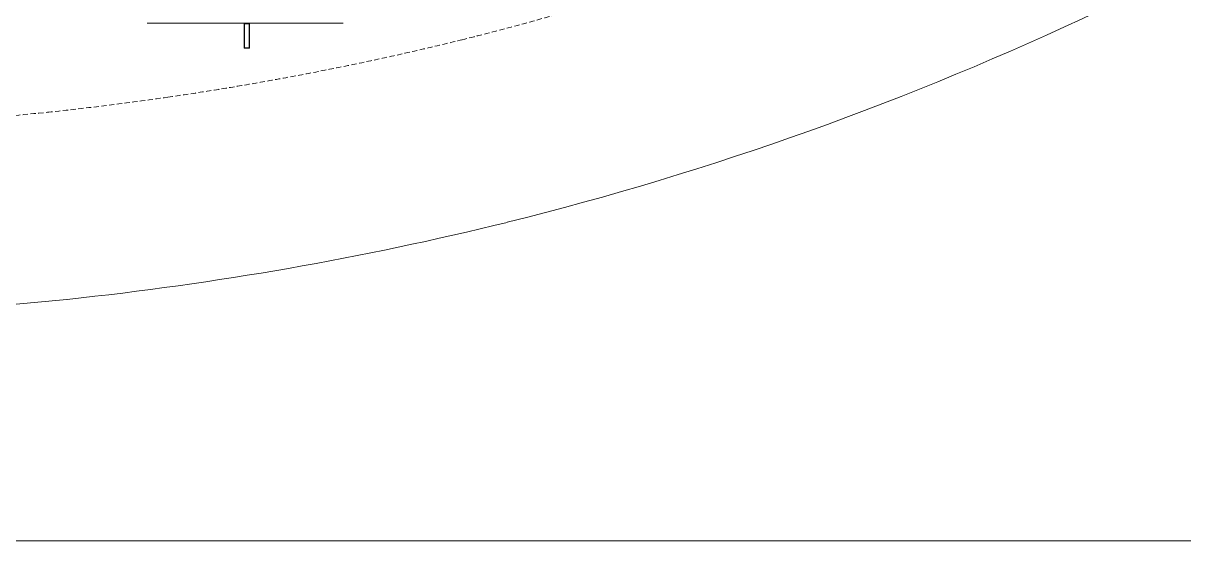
# Model space of a CAD drawing. Header units: millimetres. Extents: x 8275 to 147087, y -297470 to -191881.
# Drawn here: x 48699 to 62699, y -297470 to -291224 of the extents above; entities that cross this region are included whole.
import ezdxf

# ---------------------------------------------------------------- set-up
doc = ezdxf.new("R2010")
doc.units = ezdxf.units.MM
doc.header["$LTSCALE"] = 250
doc.header["$MEASUREMENT"] = 0
doc.linetypes.add('HIDDEN', pattern=[0.375, 0.25, -0.125])
for name, color, linetype, lineweight in [('ele', 51, 'Continuous', 18), ('hidden', 153, 'HIDDEN', 13), ('text', 7, 'Continuous', 9), ('win', 4, 'Continuous', 20)]:
    doc.layers.add(name, color=color, linetype=linetype, lineweight=lineweight)

msp = doc.modelspace()

# ---------------------------------------------------------------- linework, layer by layer
at = {"layer": 'ele'}
for centre, radius, start, end in [((45275, -256467, -11301), 38297, 283.9984, 295.3793), ((45073, -255182, -11301), 39593, 276.0258, 283.8321), ((20479, 1957, -11301), 297904, 275.13174, 275.53746)]:
    msp.add_arc(centre, radius, start, end, dxfattribs=at)
at = {"layer": 'hidden'}
for centre, radius, start, end in [((45275, -256467, -11301), 36027, 283.9984, 287.9192), ((45073, -255182, -11301), 37323, 278.2728, 283.8321), ((45073, -255182, -11301), 37323, 276.0258, 278.2728), ((20479, 1957, -11301), 295634, 275.34951, 275.53746)]:
    msp.add_arc(centre, radius, start, end, dxfattribs=at)
at = {"layer": 'text', "linetype": 'ByBlock', "ltscale": 100, "elevation": -15927}
msp.add_lwpolyline([(8275, -262122), (143047, -262122), (143047, -297470), (8275, -297470)], close=True, dxfattribs=at)
at = {"layer": 'win'}
for p in [(50460, -291224, -11301), (52559, -291224, -11301)]:
    msp.add_line(p, (50196, -291224, -11301), dxfattribs=at)
at = {"layer": 'win', "extrusion": (5.57819e-18, 4.27086e-05, 1), "elevation": -11314}
for points in [[(51429, -291526), (51429, -291226), (51364, -291226), (51364, -291526)], [(51424, -291521), (51424, -291231), (51369, -291231), (51369, -291521)]]:
    msp.add_lwpolyline(points, close=True, dxfattribs=at)

doc.saveas('drawing.dxf')
